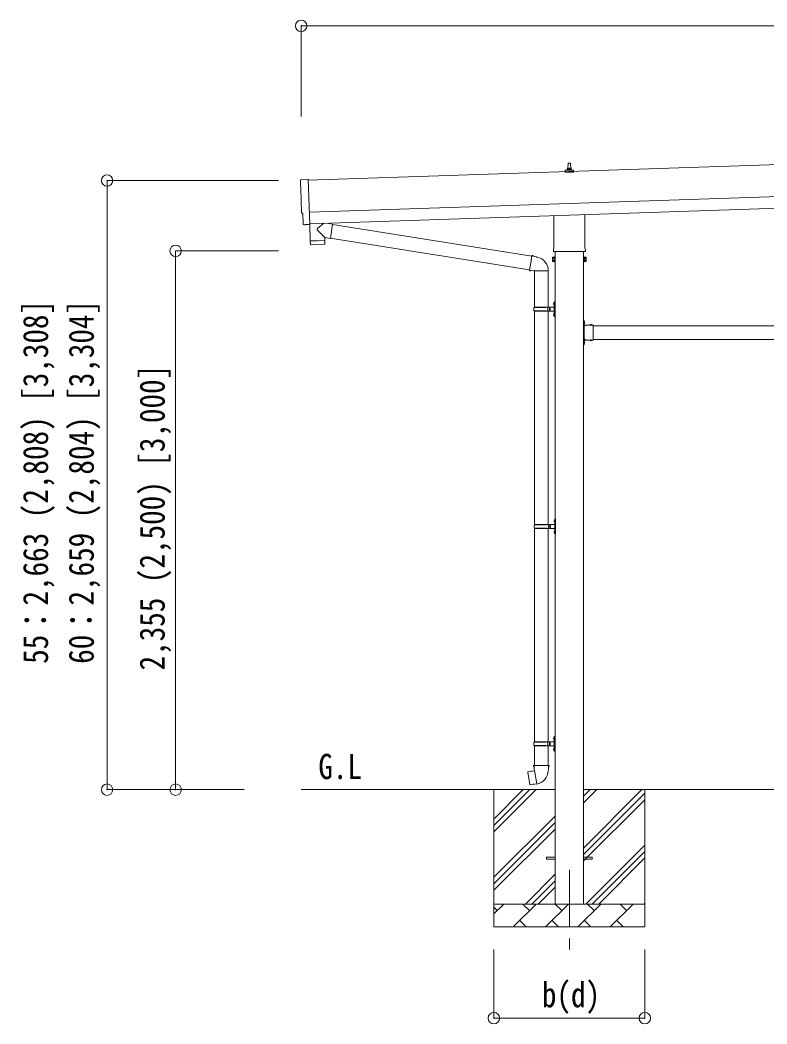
# Model space of a CAD drawing. Units: millimetres at full size, sheet at 1:50; details may follow other scales. Extents: x -14053 to 14053, y -9700 to 9700.
# Drawn here: x 1635 to 4901, y -183 to 4205 of the extents above; entities that cross this region are included whole.
import ezdxf
from ezdxf.enums import TextEntityAlignment as Align

# ---------------------------------------------------------------- set-up
doc = ezdxf.new("R2010")
doc.units = ezdxf.units.MM
doc.header["$LTSCALE"] = 50
doc.header["$PDMODE"] = 32
doc.header["$PDSIZE"] = 50
doc.linetypes.add('CHAIN1', pattern=[8, 5, -1, 1, -1])
doc.linetypes.add('USER8', pattern=[4, 3, -1])
for name, color, linetype, lineweight in [('0-2_建具', 4, 'Continuous', 9), ('0-3_階段', 7, 'CHAIN1', 9), ('0-4_設備', 7, 'Continuous', 9), ('0-7_ハッチ', 4, 'Continuous', 9), ('0-8_外構', 6, 'Continuous', 9), ('0-9_敷地', 7, 'Continuous', 9)]:
    doc.layers.add(name, color=color, linetype=linetype, lineweight=lineweight)
doc.styles.add('ＭＳ ゴシック', font='')
doc.styles.get('ＭＳ ゴシック').set_extended_font_data('MS Gothic')

msp = doc.modelspace()

# ---------------------------------------------------------------- linework, layer by layer
at = {"layer": '0-2_建具'}
for p, q in [((8278.27, 3684.15), (2895.26, 3504.71)), ((4026.91, 3551.11), (4026.91, 3555.33)), ((4027.91, 3555.33), (4045.91, 3555.33)), ((4030.91, 3555.33), (4031.63, 3578.85)), ((4032.63, 3579.83), (4041.18, 3579.83)), ((4042.18, 3578.85), (4042.91, 3555.33)), ((4046.91, 3551.11), (4046.91, 3555.33)), ((2899.93, 3364.79), (8282.94, 3544.22)), ((4018.66, 3539.83), (4018.66, 3547.54)), ((4055.16, 3539.83), (4018.66, 3539.83)), ((4019.04, 3548.33), (4054.77, 3548.33)), ((4019.42, 3548.51), (4026.14, 3550.14)), ((4026.52, 3550.33), (4047.29, 3550.33)), ((4054.39, 3548.51), (4047.67, 3550.14)), ((4055.16, 3539.83), (4055.16, 3547.54)), ((2901.59, 3314.82), (8284.6, 3494.25)), ((3968.61, 3205.84), (3968.61, 3350.28)), ((4105.21, 3354.84), (4105.21, 3205.84)), ((2882.1, 3310.4), (2875.17, 3310.53)), ((2901.68, 3312.05), (2901.72, 3311.05)), ((3962.91, 3167.56), (3963.67, 3168.88)), ((3962.91, 3167.56), (3962.91, 3150.56)), ((3969.91, 3163.97), (3963.67, 3163.97)), ((3966.91, 3197.06), (3966.91, 3202.56)), ((4104.84, 3193.56), (3968.97, 3193.56)), ((3974.41, 3193.56), (3974.41, 341.06)), ((4099.41, 341.06), (4099.41, 3193.56)), ((4103.91, 3163.97), (4110.15, 3163.97)), ((4106.91, 3202.56), (4106.91, 3197.06)), ((4110.91, 3167.56), (4110.15, 3168.88)), ((4110.91, 3167.56), (4110.91, 3150.56)), ((3962.91, 3150.56), (3963.67, 3149.25)), ((3969.91, 3154.16), (3963.67, 3154.16)), ((3969.91, 3149.25), (3963.67, 3149.25)), ((3972.41, 3149.86), (3969.91, 3149.86)), ((4101.41, 3149.86), (4103.91, 3149.86)), ((4103.91, 3154.16), (4110.15, 3154.16)), ((4103.91, 3149.25), (4110.15, 3149.25)), ((4110.91, 3150.56), (4110.15, 3149.25)), ((4101.41, 2892.06), (4099.41, 2892.06)), ((4099.41, 2892.06), (4099.41, 2872.06)), ((4099.41, 2885.06), (4101.41, 2885.06)), ((4099.41, 2879.06), (4101.41, 2879.06)), ((4101.41, 2892.06), (4101.41, 2872.06)), ((4101.92, 2887.96), (4101.41, 2887.96)), ((4101.41, 2887.96), (4101.41, 2876.16)), ((4141.41, 2872.06), (4101.41, 2872.06)), ((4101.41, 2868.06), (4101.41, 2810.06)), ((4138.31, 2872.06), (4126.51, 2872.06)), ((4138.31, 2872.57), (4138.31, 2872.06)), ((4141.41, 2872.06), (4141.41, 2806.06)), ((4141.41, 2869.06), (7032.41, 2869.06)), ((4105.41, 2809.06), (4099.91, 2809.06)), ((4141.41, 2809.06), (7032.41, 2809.06)), ((4099.41, 2806.06), (4099.41, 2786.06)), ((4099.41, 2799.06), (4101.41, 2799.06)), ((4099.41, 2793.06), (4101.41, 2793.06)), ((4101.41, 2786.06), (4099.41, 2786.06)), ((4101.41, 2808.06), (4105.41, 2808.06)), ((4101.41, 2806.06), (4101.41, 2786.06)), ((4141.41, 2806.06), (4101.41, 2806.06)), ((4101.92, 2801.96), (4101.41, 2801.96)), ((4101.41, 2801.96), (4101.41, 2790.16)), ((4138.31, 2806.06), (4126.51, 2806.06)), ((4138.31, 2805.56), (4138.31, 2806.06)), ((3936.91, 545.56), (3974.41, 545.56)), ((3936.91, 536.56), (3936.91, 545.56)), ((3936.91, 536.56), (3974.41, 536.56)), ((4099.41, 545.56), (4136.91, 545.56)), ((4099.41, 536.56), (4136.91, 536.56)), ((4136.91, 536.56), (4136.91, 545.56))]:
    msp.add_line(p, q, dxfattribs=at)
for points in [[(2863.59, 3507.09), (2895.09, 3509.8), (2901.68, 3312.05)], [(2872.23, 3313.42), (2870.66, 3360.43), (2870.06, 3360.41)], [(2882.83, 3310.69), (2883.47, 3311.35), (2901.72, 3311.05)], [(3969.91, 3149.25), (3969.91, 3168.88), (3963.67, 3168.88)], [(3969.91, 3149.86), (3969.91, 3168.26), (3972.41, 3168.26)], [(4103.91, 3149.86), (4103.91, 3168.26), (4101.41, 3168.26)], [(4103.91, 3149.25), (4103.91, 3168.88), (4110.15, 3168.88)], [(4105.41, 2869.06), (4099.91, 2869.06), (4099.91, 2809.06)], [(4101.92, 2887.96), (4101.92, 2876.16), (4101.41, 2876.16)], [(4101.41, 2868.06), (4105.41, 2868.06), (4105.41, 2870.06), (4101.41, 2870.06)], [(4138.31, 2872.57), (4126.51, 2872.57), (4126.51, 2872.06)], [(4101.41, 2810.06), (4105.41, 2810.06), (4105.41, 2808.06)], [(4101.92, 2801.96), (4101.92, 2790.16), (4101.41, 2790.16)], [(4138.31, 2805.56), (4126.51, 2805.56), (4126.51, 2806.06)]]:
    msp.add_lwpolyline(points, dxfattribs=at)
for points in [[(3972.41, 3148.56), (3972.41, 3169.56), (3974.41, 3169.56), (3974.41, 3148.56)], [(4101.41, 3148.56), (4101.41, 3169.56), (4099.41, 3169.56), (4099.41, 3148.56)]]:
    msp.add_lwpolyline(points, close=True, dxfattribs=at)
at = {"layer": '0-2_建具', "linetype": 'USER8'}
for points in [[(4104.02, 2884.56), (4101.24, 2883.21), (4100.63, 2882.06)], [(4104.02, 2879.56), (4101.24, 2880.92), (4100.63, 2882.06)], [(4129.91, 2874.68), (4131.26, 2871.9), (4132.41, 2871.29)], [(4134.91, 2874.68), (4133.55, 2871.9), (4132.41, 2871.29)], [(4104.02, 2798.56), (4101.24, 2797.21), (4100.63, 2796.06)], [(4104.02, 2793.56), (4101.24, 2794.92), (4100.63, 2796.06)], [(4129.91, 2803.45), (4131.26, 2806.23), (4132.41, 2806.84)], [(4134.91, 2803.45), (4133.55, 2806.23), (4132.41, 2806.84)]]:
    msp.add_lwpolyline(points, dxfattribs=at)
at = {"layer": '0-2_建具'}
for centre, radius, start, end in [((4030.99, 3554.69), 4.13, 90, 171.17633), ((4027.91, 3554.33), 1, 90, 180), ((4032.63, 3578.83), 1, 90, 178.60509), ((4040.24, 3555.33), 4.83, 133.60282, 180), ((4033.57, 3555.33), 4.83, 0, 46.39718), ((4041.18, 3578.83), 1, 1.39491, 90), ((4042.82, 3554.69), 4.13, 8.82367, 90), ((4045.91, 3554.33), 1, 0, 90), ((4019.66, 3547.54), 1, 103.62699, 180), ((4025.91, 3551.11), 1, 283.62699, 0), ((4047.91, 3551.11), 1, 180, 256.37301), ((4054.16, 3547.54), 1, 0, 76.37301), ((3970.91, 3202.56), 4, 125.09963, 180), ((4102.91, 3202.56), 4, 0, 54.90037), ((3967.25, 3166.43), 4.34, 145.61575, 214.38425), ((3979.15, 3159.06), 16.24, 162.41205, 197.58795), ((3970.91, 3197.06), 4, 180, 194.47751), ((3970.91, 3197.06), 4, 194.47751, 241.04498), ((4102.91, 3197.06), 4, 298.95502, 345.52249), ((4102.91, 3197.06), 4, 345.52249, 0), ((4106.56, 3166.43), 4.34, 325.61575, 34.38425), ((4094.67, 3159.06), 16.24, 342.41205, 17.58795), ((3967.25, 3151.7), 4.34, 145.61575, 214.38425), ((4106.56, 3151.7), 4.34, 325.61575, 34.38425), ((4101.41, 2872.06), 2, 180, 270), ((4096.17, 2882.06), 8.23, 314.2189, 45.7811), ((4132.41, 2866.83), 8.23, 44.2189, 135.7811), ((4101.41, 2806.06), 2, 90, 180), ((4096.17, 2796.06), 8.23, 314.2189, 45.7811), ((4132.41, 2811.3), 8.23, 224.2189, 315.7811)]:
    msp.add_arc(centre, radius, start, end, dxfattribs=at)
for centre, major_axis, ratio, start_param, end_param in [((2863.85, 3504.1), (-3, -0.1), 0.99863, 4.7647489, 6.2979817), ((-1897.02, 3274.94), (4760.73, 158.69), 0.99863, 6.2686928, 6.2979817), ((2869.92, 3364.8), (-4.4, -0.15), 0.99863, 6.2686928, 7.8539816), ((2875.23, 3313.53), (-2.11, -2.14), 0.9974, 5.5252311, 7.0411395), ((2882.12, 3311.4), (-0.704, -0.714), 0.9974, 0.7579542, 1.5707963)]:
    msp.add_ellipse(centre, major_axis=major_axis, ratio=ratio, start_param=start_param, end_param=end_param, dxfattribs=at)
at = {"layer": '0-3_階段'}
msp.add_line((4036.91, 491.06), (4036.91, 142.06), dxfattribs=at)
at = {"layer": '0-4_設備'}
for p, q in [((3974.41, 841.06), (2864.26, 841.06)), ((3706.91, 841.06), (3706.91, 241.06)), ((3706.91, 656.01), (3891.96, 841.06)), ((3706.91, 684.3), (3863.67, 841.06)), ((3706.91, 712.58), (3835.39, 841.06)), ((7074.41, 841.06), (4099.41, 841.06)), ((4099.41, 585.97), (4354.51, 841.06)), ((4099.41, 783.96), (4156.52, 841.06)), ((4099.41, 812.24), (4128.23, 841.06)), ((4366.91, 841.06), (4366.91, 241.06)), ((4099.41, 557.68), (4366.91, 825.18)), ((4099.41, 529.4), (4366.91, 796.9)), ((3706.91, 458.02), (3974.41, 725.52)), ((3706.91, 429.74), (3974.41, 697.24)), ((3706.91, 401.46), (3974.41, 668.96)), ((4109.06, 341.06), (4366.91, 598.91)), ((4137.35, 341.06), (4366.91, 570.62)), ((4165.63, 341.06), (4366.91, 542.34)), ((3844.51, 341.06), (3974.41, 470.97)), ((3872.79, 341.06), (3974.41, 442.68)), ((3901.07, 341.06), (3974.41, 414.4)), ((3706.91, 341.06), (4366.91, 341.06)), ((3706.91, 298.17), (3749.8, 341.06)), ((3721.25, 312.51), (3706.91, 326.85)), ((3791.22, 241.06), (3891.22, 341.06)), ((3862.67, 312.51), (3834.11, 341.06)), ((3932.64, 241.06), (4032.64, 341.06)), ((4004.09, 312.51), (3975.54, 341.06)), ((4074.06, 241.06), (4174.06, 341.06)), ((4145.51, 312.51), (4116.96, 341.06)), ((4215.49, 241.06), (4315.49, 341.06)), ((4286.93, 312.51), (4258.38, 341.06)), ((4363.62, 341.06), (4366.91, 344.35)), ((3819.77, 269.62), (3848.33, 241.06)), ((3961.2, 269.62), (3989.75, 241.06)), ((4102.62, 269.62), (4131.17, 241.06)), ((4244.04, 269.62), (4272.59, 241.06)), ((4366.91, 241.06), (3706.91, 241.06))]:
    msp.add_line(p, q, dxfattribs=at)
at = {"layer": '0-8_外構'}
for p, q in [((2864.26, 4180.04), (2864.26, 3784.18)), ((2864.26, 4180.04), (8313.93, 4180.04)), ((2015.26, 3503.68), (2765.26, 3503.68)), ((2015.26, 3503.68), (2015.26, 841.06)), ((2315.26, 3196.06), (2765.26, 3196.06)), ((2315.26, 3196.06), (2315.26, 841.06)), ((2015.26, 841.06), (2615.26, 841.06)), ((2315.26, 841.06), (2615.26, 841.06)), ((3706.91, -157.94), (3706.91, 142.06)), ((4366.91, -157.94), (4366.91, 142.06)), ((3706.91, -157.94), (4366.91, -157.94))]:
    msp.add_line(p, q, dxfattribs=at)
for p in [(2864.26, 4180.04), (2015.26, 3503.68), (2315.26, 3196.06), (2015.26, 841.06), (2315.26, 841.06), (3706.91, -157.94), (4366.91, -157.94)]:
    msp.add_point(p, dxfattribs=at)
at = {"layer": '0-9_敷地'}
for p, q in [((2963.01, 3316.86), (2935.79, 3293.83)), ((3000.7, 3313.57), (2974.79, 3317.26)), ((3000.7, 3313.57), (2991.74, 3250.51)), ((3000.93, 3311.67), (3873.04, 3172.82)), ((2967.25, 3253.99), (2935.76, 3286.5)), ((2967.25, 3253.99), (2991.74, 3250.51)), ((2967.25, 3253.99), (2967.65, 3241.98)), ((2991.5, 3252.41), (3862.62, 3113.72)), ((2903.72, 3238.85), (2904.39, 3225.81)), ((2965, 3224.88), (2907.48, 3222.96)), ((2908.19, 3240), (2908.24, 3239)), ((2963.16, 3241.83), (2963.17, 3240.83)), ((3873.36, 3174.63), (3867.83, 3143.27)), ((3873.36, 3174.63), (3874.5, 3176.61)), ((3874.5, 3176.61), (3878.06, 3175.99)), ((3878.06, 3175.99), (3878.48, 3173.64)), ((3892.99, 3170.82), (3894.68, 3169.19)), ((3894.68, 3169.19), (3896.79, 3168.74)), ((3862.3, 3111.9), (3867.83, 3143.27)), ((3862.3, 3111.9), (3862.69, 3109.65)), ((3862.3, 3111.9), (3867.45, 3111.08)), ((3862.69, 3109.65), (3866.26, 3109.02)), ((3866.26, 3109.02), (3867.45, 3111.08)), ((3867.45, 3111.08), (3882.05, 3108.77)), ((3882.05, 3108.77), (3884.26, 3109.75)), ((3944.56, 3109.36), (3883.37, 3109.36)), ((3884.41, 3109.36), (3884.41, 2950.06)), ((3944.41, 3109.36), (3944.41, 2950.06)), ((3881.41, 2948.06), (3931.74, 2948.06)), ((3882.41, 2950.06), (3968.41, 2950.06)), ((3882.41, 2950.06), (3882.41, 2948.06)), ((3941.41, 2950.06), (3941.41, 2945.56)), ((3941.41, 2945.56), (3943.41, 2945.56)), ((3943.41, 2945.56), (3943.41, 2941.06)), ((3943.41, 2936.56), (3943.41, 2941.06)), ((3949.41, 2950.06), (3949.41, 2941.06)), ((3949.41, 2945.56), (3952.41, 2945.56)), ((3949.41, 2932.06), (3949.41, 2941.06)), ((3952.41, 2945.56), (3952.41, 2941.06)), ((3952.41, 2936.56), (3952.41, 2941.06)), ((3968.1, 2967.21), (3970.15, 2966.21)), ((3969.37, 2969.21), (3970.01, 2969.21)), ((3969.37, 2969.21), (3969.37, 2960.91)), ((3969.37, 2960.91), (3970.01, 2960.91)), ((3970.01, 2969.21), (3970.01, 2960.91)), ((3970.01, 2969.21), (3970.41, 2968.81)), ((3970.01, 2960.91), (3970.41, 2961.31)), ((3970.15, 2966.21), (3970.76, 2965.06)), ((3970.41, 2973.06), (3973.41, 2974.56)), ((3970.41, 2973.06), (3970.41, 2941.06)), ((3970.41, 2968.81), (3970.41, 2961.31)), ((3970.41, 2909.06), (3970.41, 2941.06)), ((3973.41, 2974.56), (3973.41, 2941.06)), ((3973.41, 2974.56), (3974.41, 2974.56)), ((3973.41, 2907.56), (3973.41, 2941.06)), ((3974.41, 2974.56), (3974.41, 2941.06)), ((3974.41, 2907.56), (3974.41, 2941.06)), ((3881.41, 2934.06), (3931.74, 2934.06)), ((3882.41, 2932.06), (3882.41, 2934.06)), ((3882.41, 2932.06), (3968.41, 2932.06)), ((3884.41, 2932.06), (3884.41, 2000.06)), ((3941.41, 2932.06), (3941.41, 2936.56)), ((3941.41, 2936.56), (3943.41, 2936.56)), ((3944.41, 2932.06), (3944.41, 2000.06)), ((3949.41, 2936.56), (3952.41, 2936.56)), ((3968.1, 2919.21), (3970.15, 2918.21)), ((3969.37, 2921.21), (3970.01, 2921.21)), ((3969.37, 2921.21), (3969.37, 2912.91)), ((3969.37, 2912.91), (3970.01, 2912.91)), ((3970.01, 2921.21), (3970.01, 2912.91)), ((3970.01, 2921.21), (3970.41, 2920.81)), ((3970.01, 2912.91), (3970.41, 2913.31)), ((3970.15, 2918.21), (3970.76, 2917.06)), ((3970.41, 2920.81), (3970.41, 2913.31)), ((3970.41, 2909.06), (3973.41, 2907.56)), ((3973.41, 2907.56), (3974.41, 2907.56)), ((3971.87, 2019.21), (3972.51, 2019.21)), ((3971.87, 2019.21), (3971.87, 2010.91)), ((3972.51, 2019.21), (3972.51, 2010.91)), ((3972.51, 2019.21), (3972.91, 2018.81)), ((3972.91, 2023.06), (3975.91, 2024.56)), ((3972.91, 2023.06), (3972.91, 1991.06)), ((3972.91, 2018.81), (3972.91, 2011.31)), ((3975.91, 2024.56), (3975.91, 1991.06)), ((3975.91, 2024.56), (3976.91, 2024.56)), ((3976.91, 2024.56), (3976.91, 1991.06)), ((3883.91, 1998.06), (3934.24, 1998.06)), ((3883.91, 1984.06), (3934.24, 1984.06)), ((3884.41, 1982.07), (3884.41, 1050.06)), ((3884.91, 2000.06), (3970.91, 2000.06)), ((3884.91, 2000.06), (3884.91, 1998.06)), ((3884.91, 1982.06), (3884.91, 1984.06)), ((3884.91, 1982.06), (3970.91, 1982.06)), ((3943.91, 2000.06), (3943.91, 1995.56)), ((3943.91, 1995.56), (3945.91, 1995.56)), ((3943.91, 1982.06), (3943.91, 1986.56)), ((3943.91, 1986.56), (3945.91, 1986.56)), ((3944.41, 1982.07), (3944.41, 1050.06)), ((3945.91, 1995.56), (3945.91, 1991.06)), ((3945.91, 1986.56), (3945.91, 1991.06)), ((3951.91, 2000.06), (3951.91, 1991.06)), ((3951.91, 1995.56), (3954.91, 1995.56)), ((3951.91, 1982.06), (3951.91, 1991.06)), ((3951.91, 1986.56), (3954.91, 1986.56)), ((3954.91, 1995.56), (3954.91, 1991.06)), ((3954.91, 1986.56), (3954.91, 1991.06)), ((3970.6, 2017.21), (3972.65, 2016.21)), ((3971.87, 2010.91), (3972.51, 2010.91)), ((3972.51, 2010.91), (3972.91, 2011.31)), ((3972.65, 2016.21), (3973.26, 2015.06)), ((3972.91, 1959.06), (3972.91, 1991.06)), ((3975.91, 1957.56), (3975.91, 1991.06)), ((3976.91, 1957.56), (3976.91, 1991.06)), ((3970.6, 1969.21), (3972.65, 1968.21)), ((3971.87, 1971.21), (3972.51, 1971.21)), ((3971.87, 1971.21), (3971.87, 1962.91)), ((3971.87, 1962.91), (3972.51, 1962.91)), ((3972.51, 1971.21), (3972.51, 1962.91)), ((3972.51, 1971.21), (3972.91, 1970.81)), ((3972.51, 1962.91), (3972.91, 1963.31)), ((3972.65, 1968.21), (3973.26, 1967.06)), ((3972.91, 1970.81), (3972.91, 1963.31)), ((3972.91, 1959.06), (3975.91, 1957.56)), ((3975.91, 1957.56), (3976.91, 1957.56)), ((3968.1, 1067.21), (3970.15, 1066.21)), ((3969.37, 1069.21), (3970.01, 1069.21)), ((3969.37, 1069.21), (3969.37, 1060.91)), ((3969.37, 1060.91), (3970.01, 1060.91)), ((3970.01, 1069.21), (3970.01, 1060.91)), ((3970.01, 1069.21), (3970.41, 1068.81)), ((3970.01, 1060.91), (3970.41, 1061.31)), ((3970.15, 1066.21), (3970.76, 1065.06)), ((3970.41, 1073.06), (3973.41, 1074.56)), ((3970.41, 1073.06), (3970.41, 1041.06)), ((3970.41, 1068.81), (3970.41, 1061.31)), ((3973.41, 1074.56), (3973.41, 1041.06)), ((3973.41, 1074.56), (3974.41, 1074.56)), ((3974.41, 1074.56), (3974.41, 1041.06)), ((3881.41, 1048.06), (3931.74, 1048.06)), ((3881.41, 1034.06), (3931.74, 1034.06)), ((3882.41, 1050.06), (3968.41, 1050.06)), ((3882.41, 1050.06), (3882.41, 1048.06)), ((3882.41, 1032.06), (3882.41, 1034.06)), ((3882.41, 1032.06), (3968.41, 1032.06)), ((3884.41, 1032.06), (3884.41, 947.14)), ((3941.41, 1050.06), (3941.41, 1045.56)), ((3941.41, 1045.56), (3943.41, 1045.56)), ((3941.41, 1032.06), (3941.41, 1036.56)), ((3941.41, 1036.56), (3943.41, 1036.56)), ((3943.41, 1045.56), (3943.41, 1041.06)), ((3943.41, 1036.56), (3943.41, 1041.06)), ((3944.41, 1032.06), (3944.41, 947.14)), ((3949.41, 1050.06), (3949.41, 1041.06)), ((3949.41, 1045.56), (3952.41, 1045.56)), ((3949.41, 1032.06), (3949.41, 1041.06)), ((3949.41, 1036.56), (3952.41, 1036.56)), ((3952.41, 1045.56), (3952.41, 1041.06)), ((3952.41, 1036.56), (3952.41, 1041.06)), ((3968.1, 1019.21), (3970.15, 1018.21)), ((3969.37, 1021.21), (3970.01, 1021.21)), ((3969.37, 1021.21), (3969.37, 1012.91)), ((3969.37, 1012.91), (3970.01, 1012.91)), ((3970.01, 1021.21), (3970.01, 1012.91)), ((3970.01, 1021.21), (3970.41, 1020.81)), ((3970.01, 1012.91), (3970.41, 1013.31)), ((3970.15, 1018.21), (3970.76, 1017.06)), ((3970.41, 1009.06), (3970.41, 1041.06)), ((3970.41, 1020.81), (3970.41, 1013.31)), ((3973.41, 1007.56), (3973.41, 1041.06)), ((3974.41, 1007.56), (3974.41, 1041.06)), ((3970.41, 1009.06), (3973.41, 1007.56)), ((3973.41, 1007.56), (3974.41, 1007.56)), ((3883.82, 923.94), (3855.95, 918.69)), ((3882.56, 947.14), (3880.41, 946.36)), ((3880.41, 946.36), (3880.41, 942.74)), ((3880.41, 942.74), (3882.65, 941.92)), ((3882.56, 947.14), (3914.41, 947.14)), ((3882.56, 947.14), (3882.65, 941.92)), ((3882.65, 941.92), (3882.91, 927.14)), ((3882.91, 927.14), (3884.26, 925.14)), ((3894.17, 866.64), (3884.04, 924.11)), ((3884.06, 924.94), (3884.06, 924.23)), ((3884.26, 925.14), (3884.23, 925.13)), ((3946.26, 947.14), (3914.41, 947.14)), ((3944.6, 925.2), (3944.52, 923.03)), ((3945.91, 927.14), (3944.6, 925.2)), ((3948.41, 942.74), (3946.17, 941.92)), ((3946.26, 947.14), (3948.41, 946.36)), ((3948.41, 946.36), (3948.41, 942.74)), ((3855.95, 918.69), (3855.14, 917.52)), ((3855.14, 917.52), (3864.76, 862.96)), ((3868.69, 921.29), (3868.48, 921.05)), ((3878.78, 864.05), (3878.5, 864.2)), ((3894.47, 865.88), (3894.23, 866.54))]:
    msp.add_line(p, q, dxfattribs=at)
for points in [[(2901.32, 3311.06), (2903.69, 3239.85), (2967.65, 3241.98)], [(2967.9, 3227.93), (2967.69, 3240.98), (2903.72, 3238.85)], [(3873.36, 3174.63), (3878.48, 3173.64), (3892.99, 3170.82)], [(3968.1, 2962.92), (3970.15, 2963.91), (3970.76, 2965.06)], [(3968.1, 2914.92), (3970.15, 2915.91), (3970.76, 2917.06)], [(3970.6, 2012.92), (3972.65, 2013.91), (3973.26, 2015.06)], [(3970.6, 1964.92), (3972.65, 1965.91), (3973.26, 1967.06)], [(3968.1, 1062.92), (3970.15, 1063.91), (3970.76, 1065.06)], [(3968.1, 1014.92), (3970.15, 1015.91), (3970.76, 1017.06)], [(3870.93, 921.51), (3870.65, 921.66), (3868.69, 921.29)], [(3946.26, 947.14), (3946.17, 941.92), (3945.91, 927.14)], [(3893.9, 866.73), (3865.92, 862.13), (3864.76, 862.96)], [(3880.97, 864.61), (3880.76, 864.37), (3878.78, 864.05)]]:
    msp.add_lwpolyline(points, dxfattribs=at)
for centre, radius, start, end in [((2939.18, 3290.15), 5, 132.56466, 226.88314), ((2907.38, 3225.96), 3, 182.90915, 271.95747), ((2964.9, 3227.88), 3, 271.90915, 0.90915), ((3884.26, 3109.75), 60.3, 359.62495, 78), ((3930.16, 2941.06), 49.25, 171.82876, 180.00002), ((3930.16, 2941.06), 49.25, 180.00002, 188.17127), ((3931.74, 2950.06), 2, 270, 359.99998), ((3973.7, 2965.06), 6, 136.21765, 223.78235), ((3968.41, 2952.06), 2, 270, 359.99998), ((3931.74, 2932.06), 2, 0.00005, 90.00004), ((3973.7, 2917.06), 6, 136.21765, 223.78235), ((3968.41, 2930.06), 2, 0.00005, 90.00004), ((3976.2, 2015.06), 6, 136.21765, 223.78235), ((3932.66, 1991.06), 49.25, 171.82876, 180.00002), ((3932.66, 1991.06), 49.25, 180.00002, 188.17127), ((3934.24, 2000.06), 2, 270, 359.99998), ((3934.24, 1982.06), 2, 0.00005, 90.00004), ((3970.91, 2002.06), 2, 270, 359.99998), ((3970.91, 1980.06), 2, 0.00005, 90.00004), ((3976.2, 1967.06), 6, 136.21765, 223.78235), ((3973.7, 1065.06), 6, 136.21765, 223.78235), ((3930.16, 1041.06), 49.25, 171.82876, 180.00002), ((3930.16, 1041.06), 49.25, 180.00002, 188.17127), ((3931.74, 1050.06), 2, 270, 359.99998), ((3931.74, 1032.06), 2, 0.00005, 90.00004), ((3973.7, 1017.06), 6, 136.21765, 223.78235), ((3968.41, 1052.06), 2, 270, 359.99998), ((3968.41, 1030.06), 2, 0.00005, 90.00004), ((3883.76, 924.23), 0.3, 280.66842, 0), ((3884.26, 924.94), 0.2, 100, 180), ((3884.26, 925.14), 60.3, 279.96938, 358), ((3893.95, 866.44), 0.3, 20, 99.33158), ((3894.66, 865.95), 0.2, 200, 279.96938)]:
    msp.add_arc(centre, radius, start, end, dxfattribs=at)

# ---------------------------------------------------------------- texts
at = {"layer": '0-7_ハッチ', "color": 7, "style": 'ＭＳ ゴシック', "width": 0.85}
msp.add_text('G.L', height=110, dxfattribs=at).set_placement((2939.32, 854.52), align=Align.BOTTOM_LEFT)
at = {"layer": '0-8_外構', "color": 7, "style": 'ＭＳ ゴシック', "width": 0.85}
for s, p in [('55：2,663 (2,808) [3,308]', (1790.26, 1391.12)), ('60：2,659 (2,804) [3,304]', (1990.26, 1391.12)), ('2,355 (2,500) [3,000]', (2300.26, 1362.31))]:
    msp.add_text(s, height=110, rotation=90, dxfattribs=at).set_placement(p, align=Align.BOTTOM_LEFT)
msp.add_text('b(d)', height=110, dxfattribs=at).set_placement((3916.91, -142.94), align=Align.BOTTOM_LEFT)

doc.saveas('drawing.dxf')
